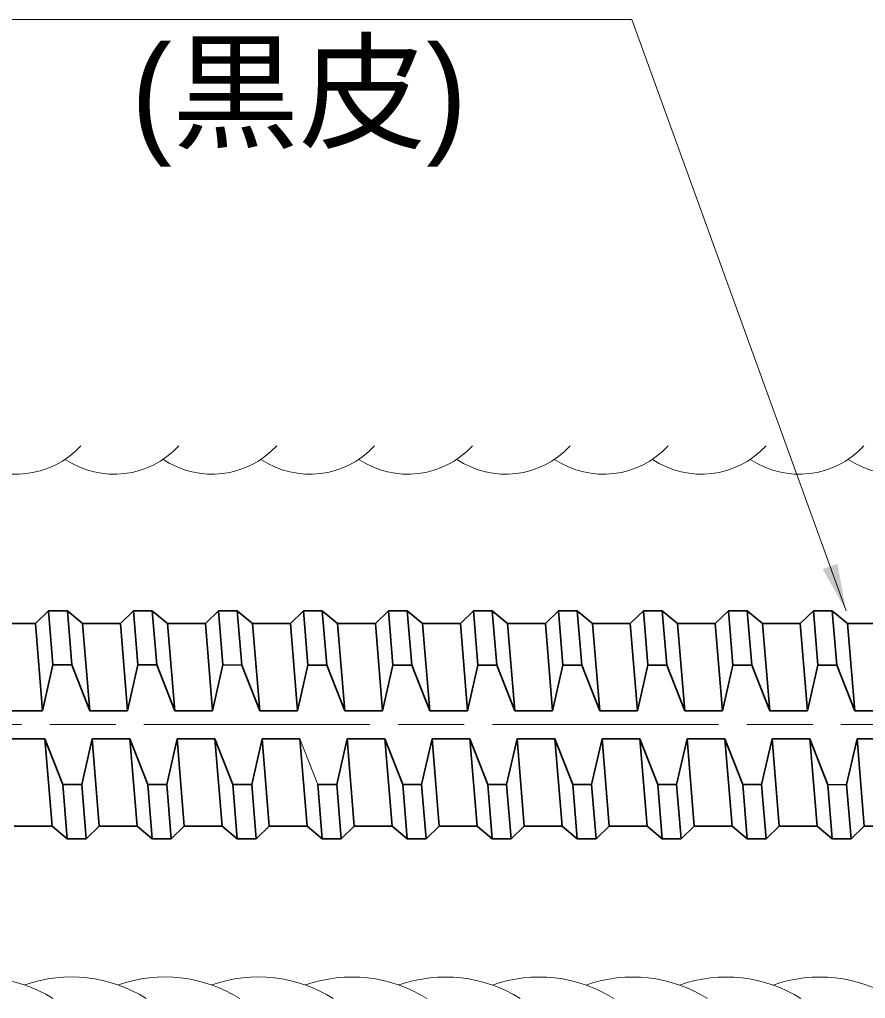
# Model space of a CAD drawing. Units: millimetres at full size, sheet at 1:2; details may follow other scales. Extents: x 1798 to 3480, y 1300 to 2488.
# Drawn here: x 2953 to 3042.8, y 2131.7 to 2235.6 of the extents above; entities that cross this region are included whole.
import ezdxf
from ezdxf.enums import TextEntityAlignment as Align

# ---------------------------------------------------------------- set-up
doc = ezdxf.new("R2010")
doc.units = ezdxf.units.MM
doc.header["$LTSCALE"] = 2
doc.linetypes.add('CHAIN', pattern=[18.5, 12, -1.5, 3.5, -1.5])
for name, color, linetype, lineweight in [('0_2', 7, 'Continuous', 13), ('1 外形線', 7, 'Continuous', 35), ('2 細い実線', 3, 'Continuous', 20), ('4中心線', 1, 'CHAIN', 15), ('6 寸法線', 4, 'Continuous', 13)]:
    doc.layers.add(name, color=color, linetype=linetype, lineweight=lineweight)
doc.styles.add('ＭＳ Ｐゴシック', font='')
doc.styles.get('ＭＳ Ｐゴシック').set_extended_font_data('MS PGothic')

# ---------------------------------------------------------------- blocks, each defined once
blk = doc.blocks.new('filled_arrow')
at = {"color": 0, "linetype": 'Continuous', "lineweight": -2}
blk.add_solid([(7.5, 1.25), (0, 0), (7.5, -1.25)], dxfattribs=at)

msp = doc.modelspace()

# ---------------------------------------------------------------- linework, layer by layer
at = {"layer": '0_2', "color": 2}
msp.add_line((2984.692, 2154.428), (2982.787, 2159.278), dxfattribs=at)
at = {"layer": '1 外形線'}
for p, q in [((2956.097, 2172.879), (2954.703, 2171.53)), ((2956.572, 2167.13), (2956.097, 2172.879)), ((2958.097, 2172.879), (2956.097, 2172.879)), ((2958.572, 2167.129), (2958.097, 2172.879)), ((2958.097, 2172.879), (2959.713, 2171.53)), ((2965.12, 2172.879), (2963.727, 2171.529)), ((2965.596, 2167.129), (2965.12, 2172.879)), ((2967.12, 2172.879), (2965.12, 2172.879)), ((2967.596, 2167.129), (2967.12, 2172.879)), ((2967.12, 2172.879), (2968.737, 2171.529)), ((2974.144, 2172.878), (2972.751, 2171.529)), ((2974.619, 2167.129), (2974.144, 2172.878)), ((2976.144, 2172.878), (2974.144, 2172.878)), ((2976.619, 2167.128), (2976.144, 2172.878)), ((2976.144, 2172.878), (2977.761, 2171.529)), ((2983.168, 2172.878), (2981.775, 2171.528)), ((2983.643, 2167.128), (2983.168, 2172.878)), ((2985.168, 2172.878), (2983.168, 2172.878)), ((2985.643, 2167.128), (2985.168, 2172.878)), ((2985.168, 2172.878), (2986.785, 2171.528)), ((2992.192, 2172.878), (2990.798, 2171.528)), ((2992.667, 2167.128), (2992.192, 2172.878)), ((2994.192, 2172.877), (2992.192, 2172.878)), ((2994.667, 2167.127), (2994.192, 2172.877)), ((2994.192, 2172.877), (2995.809, 2171.528)), ((3001.216, 2172.877), (2999.822, 2171.527)), ((3001.691, 2167.127), (3001.216, 2172.877)), ((3003.216, 2172.877), (3001.216, 2172.877)), ((3003.691, 2167.127), (3003.216, 2172.877)), ((3003.216, 2172.877), (3004.833, 2171.527)), ((3010.24, 2172.877), (3008.846, 2171.527)), ((3012.24, 2172.876), (3010.24, 2172.877)), ((3010.715, 2167.127), (3010.24, 2172.877)), ((3012.715, 2167.126), (3012.24, 2172.876)), ((3012.24, 2172.876), (3013.856, 2171.527)), ((3019.263, 2172.876), (3017.87, 2171.527)), ((3019.739, 2167.126), (3019.263, 2172.876)), ((3021.263, 2172.876), (3019.263, 2172.876)), ((3021.739, 2167.126), (3021.263, 2172.876)), ((3021.263, 2172.876), (3022.88, 2171.527)), ((3028.287, 2172.876), (3026.894, 2171.526)), ((3028.762, 2167.126), (3028.287, 2172.876)), ((3030.287, 2172.876), (3028.287, 2172.876)), ((3030.762, 2167.126), (3030.287, 2172.876)), ((3030.287, 2172.876), (3031.904, 2171.526)), ((3037.311, 2172.875), (3035.918, 2171.526)), ((3037.786, 2167.126), (3037.311, 2172.875)), ((3039.311, 2172.875), (3037.311, 2172.875)), ((3039.786, 2167.125), (3039.311, 2172.875)), ((3039.311, 2172.875), (3040.928, 2171.526)), ((2954.703, 2171.53), (2950.69, 2171.53)), ((2955.467, 2162.28), (2954.703, 2171.529)), ((2963.727, 2171.53), (2959.713, 2171.53)), ((2960.478, 2162.279), (2959.713, 2171.53)), ((2964.491, 2162.279), (2963.727, 2171.528)), ((2969.501, 2162.279), (2968.737, 2171.529)), ((2972.751, 2171.529), (2968.737, 2171.529)), ((2973.515, 2162.279), (2972.751, 2171.528)), ((2978.525, 2162.279), (2977.761, 2171.529)), ((2981.775, 2171.529), (2977.761, 2171.529)), ((2982.539, 2162.278), (2981.774, 2171.528)), ((2987.549, 2162.278), (2986.785, 2171.528)), ((2990.798, 2171.528), (2986.785, 2171.528)), ((2991.563, 2162.278), (2990.798, 2171.527)), ((2996.573, 2162.278), (2995.809, 2171.528)), ((2999.822, 2171.528), (2995.809, 2171.528)), ((3000.587, 2162.277), (2999.822, 2171.527)), ((3008.846, 2171.527), (3004.833, 2171.527)), ((3005.597, 2162.277), (3004.833, 2171.527)), ((3009.611, 2162.277), (3008.846, 2171.526)), ((3017.87, 2171.527), (3013.856, 2171.527)), ((3014.621, 2162.277), (3013.856, 2171.527)), ((3018.634, 2162.276), (3017.87, 2171.526)), ((3026.894, 2171.527), (3022.88, 2171.527)), ((3023.644, 2162.276), (3022.88, 2171.527)), ((3027.658, 2162.276), (3026.894, 2171.525)), ((3035.918, 2171.526), (3031.904, 2171.526)), ((3032.668, 2162.276), (3031.904, 2171.526)), ((3036.682, 2162.276), (3035.917, 2171.525)), ((3044.941, 2171.526), (3040.928, 2171.526)), ((3041.692, 2162.275), (3040.928, 2171.526)), ((2956.572, 2167.13), (2955.467, 2162.279)), ((2956.572, 2167.13), (2958.572, 2167.129)), ((2958.572, 2167.129), (2960.478, 2162.279)), ((2965.596, 2167.129), (2964.491, 2162.279)), ((2965.596, 2167.129), (2967.596, 2167.129)), ((2967.596, 2167.129), (2969.501, 2162.279)), ((2974.619, 2167.129), (2973.515, 2162.278)), ((2974.619, 2167.129), (2976.619, 2167.128)), ((2976.619, 2167.128), (2978.525, 2162.279)), ((2983.643, 2167.128), (2982.539, 2162.278)), ((2983.643, 2167.128), (2985.643, 2167.128)), ((2985.643, 2167.128), (2987.549, 2162.278)), ((2992.667, 2167.128), (2991.563, 2162.278)), ((2992.667, 2167.128), (2994.667, 2167.127)), ((2994.667, 2167.127), (2996.573, 2162.278)), ((3001.691, 2167.127), (3000.586, 2162.277)), ((3001.691, 2167.127), (3003.691, 2167.127)), ((3003.691, 2167.127), (3005.597, 2162.277)), ((3010.715, 2167.127), (3009.61, 2162.277)), ((3010.715, 2167.127), (3012.715, 2167.126)), ((3012.715, 2167.126), (3014.621, 2162.277)), ((3019.739, 2167.126), (3018.634, 2162.276)), ((3019.739, 2167.126), (3021.739, 2167.126)), ((3021.739, 2167.126), (3023.644, 2162.276)), ((3028.762, 2167.126), (3027.658, 2162.276)), ((3028.762, 2167.126), (3030.762, 2167.126)), ((3030.762, 2167.126), (3032.668, 2162.276)), ((3037.786, 2167.126), (3036.682, 2162.275)), ((3037.786, 2167.126), (3039.786, 2167.125)), ((3039.786, 2167.125), (3041.692, 2162.275)), ((2955.467, 2162.28), (2951.454, 2162.28)), ((2964.491, 2162.279), (2960.478, 2162.279)), ((2973.515, 2162.279), (2969.501, 2162.279)), ((2982.539, 2162.278), (2978.525, 2162.279)), ((2991.563, 2162.278), (2987.549, 2162.278)), ((3000.587, 2162.277), (2996.573, 2162.278)), ((3009.611, 2162.277), (3005.597, 2162.277)), ((3018.634, 2162.276), (3014.621, 2162.277)), ((3027.658, 2162.276), (3023.644, 2162.276)), ((3036.682, 2162.276), (3032.668, 2162.276)), ((3045.706, 2162.275), (3041.692, 2162.275)), ((2955.715, 2159.279), (2951.702, 2159.28)), ((2957.621, 2154.429), (2955.715, 2159.279)), ((2956.479, 2150.03), (2955.715, 2159.279)), ((2959.621, 2154.43), (2960.725, 2159.279)), ((2964.739, 2159.279), (2960.725, 2159.28)), ((2961.49, 2150.03), (2960.725, 2159.279)), ((2965.503, 2150.029), (2964.739, 2159.279)), ((2966.645, 2154.429), (2964.739, 2159.278)), ((2968.645, 2154.429), (2969.749, 2159.278)), ((2973.763, 2159.278), (2969.749, 2159.279)), ((2970.513, 2150.029), (2969.749, 2159.278)), ((2975.669, 2154.428), (2973.763, 2159.278)), ((2974.527, 2150.029), (2973.763, 2159.278)), ((2977.669, 2154.429), (2978.773, 2159.278)), ((2982.787, 2159.278), (2978.773, 2159.279)), ((2979.537, 2150.029), (2978.773, 2159.278)), ((2983.551, 2150.028), (2982.787, 2159.278)), ((2986.692, 2154.428), (2987.797, 2159.277)), ((2991.81, 2159.277), (2987.797, 2159.278)), ((2988.561, 2150.028), (2987.797, 2159.277)), ((2993.716, 2154.427), (2991.81, 2159.277)), ((2992.575, 2150.028), (2991.81, 2159.277)), ((2995.716, 2154.428), (2996.821, 2159.277)), ((3000.834, 2159.277), (2996.821, 2159.278)), ((2997.585, 2150.028), (2996.821, 2159.277)), ((3002.74, 2154.427), (3000.834, 2159.277)), ((3001.599, 2150.027), (3000.834, 2159.277)), ((3004.74, 2154.427), (3005.844, 2159.276)), ((3006.609, 2150.027), (3005.844, 2159.276)), ((3009.858, 2159.276), (3005.845, 2159.277)), ((3011.764, 2154.426), (3009.858, 2159.276)), ((3010.622, 2150.027), (3009.858, 2159.276)), ((3013.764, 2154.427), (3014.868, 2159.276)), ((3018.882, 2159.276), (3014.868, 2159.277)), ((3015.633, 2150.027), (3014.868, 2159.276)), ((3020.788, 2154.426), (3018.882, 2159.276)), ((3019.646, 2150.027), (3018.882, 2159.276)), ((3022.788, 2154.427), (3023.892, 2159.276)), ((3027.906, 2159.275), (3023.892, 2159.277)), ((3024.656, 2150.026), (3023.892, 2159.276)), ((3029.812, 2154.426), (3027.906, 2159.275)), ((3028.67, 2150.026), (3027.906, 2159.275)), ((3031.812, 2154.426), (3032.916, 2159.275)), ((3036.93, 2159.275), (3032.916, 2159.276)), ((3033.68, 2150.026), (3032.916, 2159.275)), ((3038.835, 2154.425), (3036.93, 2159.275)), ((3037.694, 2150.026), (3036.93, 2159.275)), ((3040.835, 2154.426), (3041.94, 2159.275)), ((3045.953, 2159.275), (3041.94, 2159.276)), ((3042.704, 2150.026), (3041.94, 2159.275)), ((2957.621, 2154.429), (2959.621, 2154.43)), ((2958.096, 2148.679), (2957.621, 2154.429)), ((2960.096, 2148.679), (2959.621, 2154.43)), ((2966.645, 2154.429), (2968.645, 2154.429)), ((2967.12, 2148.679), (2966.645, 2154.429)), ((2969.12, 2148.679), (2968.645, 2154.429)), ((2975.669, 2154.428), (2977.669, 2154.429)), ((2976.144, 2148.678), (2975.669, 2154.428)), ((2978.144, 2148.678), (2977.669, 2154.429)), ((2984.692, 2154.428), (2986.692, 2154.428)), ((2985.168, 2148.678), (2984.692, 2154.428)), ((2987.168, 2148.678), (2986.692, 2154.428)), ((2993.716, 2154.427), (2995.716, 2154.428)), ((2994.191, 2148.678), (2993.716, 2154.427)), ((2996.191, 2148.677), (2995.716, 2154.428)), ((3002.74, 2154.427), (3004.74, 2154.427)), ((3003.215, 2148.677), (3002.74, 2154.427)), ((3005.215, 2148.677), (3004.74, 2154.427)), ((3011.764, 2154.426), (3013.764, 2154.427)), ((3012.239, 2148.677), (3011.764, 2154.426)), ((3014.239, 2148.676), (3013.764, 2154.427)), ((3020.788, 2154.426), (3022.788, 2154.427)), ((3021.263, 2148.676), (3020.788, 2154.426)), ((3023.263, 2148.676), (3022.788, 2154.427)), ((3029.812, 2154.426), (3031.812, 2154.426)), ((3030.287, 2148.676), (3029.812, 2154.426)), ((3032.287, 2148.675), (3031.812, 2154.426)), ((3038.835, 2154.425), (3040.835, 2154.426)), ((3039.311, 2148.675), (3038.835, 2154.425)), ((3041.31, 2148.675), (3040.835, 2154.426)), ((2956.479, 2150.03), (2952.466, 2150.03)), ((2958.096, 2148.679), (2956.479, 2150.03)), ((2960.096, 2148.679), (2961.49, 2150.03)), ((2965.503, 2150.029), (2961.49, 2150.03)), ((2967.12, 2148.679), (2965.503, 2150.029)), ((2969.12, 2148.679), (2970.513, 2150.029)), ((2974.527, 2150.029), (2970.513, 2150.029)), ((2976.144, 2148.678), (2974.527, 2150.029)), ((2978.144, 2148.678), (2979.537, 2150.029)), ((2983.551, 2150.028), (2979.537, 2150.029)), ((2985.168, 2148.678), (2983.551, 2150.028)), ((2987.168, 2148.678), (2988.561, 2150.028)), ((2992.575, 2150.028), (2988.561, 2150.028)), ((2994.191, 2148.678), (2992.575, 2150.028)), ((2996.191, 2148.677), (2997.585, 2150.028)), ((3001.599, 2150.027), (2997.585, 2150.028)), ((3003.215, 2148.677), (3001.599, 2150.027)), ((3005.215, 2148.677), (3006.609, 2150.027)), ((3010.622, 2150.027), (3006.609, 2150.027)), ((3012.239, 2148.677), (3010.622, 2150.027)), ((3014.239, 2148.676), (3015.633, 2150.027)), ((3019.646, 2150.027), (3015.633, 2150.027)), ((3021.263, 2148.676), (3019.646, 2150.027)), ((3023.263, 2148.676), (3024.656, 2150.026)), ((3028.67, 2150.026), (3024.656, 2150.026)), ((3030.287, 2148.676), (3028.67, 2150.026)), ((3032.287, 2148.675), (3033.68, 2150.026)), ((3037.694, 2150.026), (3033.68, 2150.026)), ((3039.311, 2148.675), (3037.694, 2150.026)), ((3041.31, 2148.675), (3042.704, 2150.026)), ((3046.718, 2150.025), (3042.704, 2150.026)), ((2960.096, 2148.679), (2958.096, 2148.679)), ((2969.12, 2148.679), (2967.12, 2148.679)), ((2978.144, 2148.678), (2976.144, 2148.678)), ((2987.168, 2148.678), (2985.168, 2148.678)), ((2996.191, 2148.677), (2994.191, 2148.678)), ((3005.215, 2148.677), (3003.215, 2148.677)), ((3014.239, 2148.676), (3012.239, 2148.677)), ((3023.263, 2148.676), (3021.263, 2148.676)), ((3032.287, 2148.675), (3030.287, 2148.676)), ((3041.31, 2148.675), (3039.311, 2148.675))]:
    msp.add_line(p, q, dxfattribs=at)
at = {"layer": '2 細い実線'}
for centre, radius, start, end in [((2952.679, 2196.75), 9.363, 236.29838, 317.16496), ((2963.07, 2196.749), 9.363, 236.29838, 317.16496), ((2973.46, 2196.749), 9.363, 236.29838, 317.16496), ((2983.85, 2196.749), 9.363, 236.29838, 317.16496), ((2994.24, 2196.748), 9.363, 236.29838, 317.16496), ((3004.63, 2196.748), 9.363, 236.29838, 317.16496), ((3015.02, 2196.748), 9.363, 236.29838, 317.16496), ((3025.41, 2196.747), 9.363, 236.29838, 317.16496), ((3035.8, 2196.747), 9.363, 236.29838, 317.16496), ((3046.19, 2196.747), 9.363, 236.29838, 317.16496), ((2948.621, 2119.063), 14.948, 58.00507, 109.39787), ((2958.551, 2119.062), 14.948, 58.00507, 109.39787), ((2968.481, 2119.061), 14.948, 58.00507, 109.39787), ((2978.411, 2119.061), 14.948, 58.00507, 109.39787), ((2988.34, 2119.06), 14.948, 58.00507, 109.39787), ((2998.27, 2119.06), 14.948, 58.00507, 109.39787), ((3008.2, 2119.059), 14.948, 58.00507, 109.39787), ((3018.13, 2119.058), 14.948, 58.00507, 109.39787), ((3028.06, 2119.058), 14.948, 58.00507, 109.39787), ((3037.99, 2119.057), 14.948, 58.00507, 109.39787)]:
    msp.add_arc(centre, radius, start, end, dxfattribs=at)
at = {"layer": '4中心線'}
msp.add_line((3323.229, 2160.798), (2088.495, 2160.798), dxfattribs=at)
at = {"layer": '6 寸法線'}
msp.add_lwpolyline([(3040.775, 2172.894), (3039.072, 2177.595), (3018.042, 2235.642), (2895.27, 2235.642)], dxfattribs=at)

# ---------------------------------------------------------------- block references
at = {"layer": '6 寸法線', "xscale": 0.667, "yscale": 0.667, "rotation": 109.9}
msp.add_blockref('filled_arrow', (3040.775, 2172.894), dxfattribs=at)

# ---------------------------------------------------------------- texts
at = {"layer": '6 寸法線', "color": 7, "style": 'ＭＳ Ｐゴシック'}
msp.add_text('(黒皮)', height=9.897, dxfattribs=at).set_placement((2964.891, 2220.026), align=Align.BOTTOM_LEFT)

doc.saveas('drawing.dxf')
